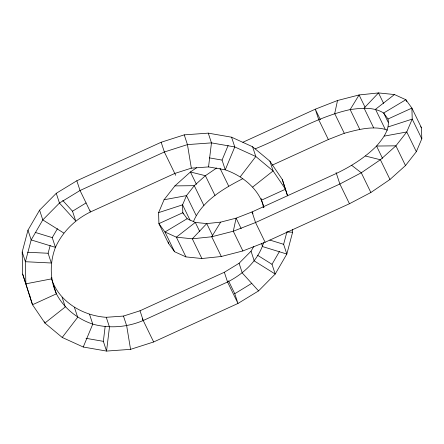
<?xml version="1.0" encoding="UTF-8"?>
<svg xmlns="http://www.w3.org/2000/svg" width="444" height="444" viewBox="0 0 444 444"><rect width="100%" height="100%" fill="white"/><g stroke="black" fill="none" stroke-linecap="round" stroke-linejoin="round"><path stroke-width="0.67" d="M292.552 229.476L292.613 232.24L286.83 254.046L275.213 274.053L258.552 290.909L237.984 303.457L153.652 341.969L130.569 349.356L106.554 351.076L103.352 341.336L105.184 326.229M263.603 242.679C258.23 260.351 243.723 273.837 227.556 282.001L143.223 320.513C127.262 327.272 109.507 328.743 92.757 324.131C77.289 318.909 64.036 308.375 56.399 293.839C49.778 279.098 49.684 262.398 55.45 247.375C62.521 231.746 75.125 219.475 90.459 211.96L174.792 173.449L191.336 168.154L208.547 166.916L211.461 142.879L208.258 133.139L184.243 134.865L161.161 142.252L76.829 180.764L56.255 193.312L39.594 210.162L27.978 230.175L22.2 251.981L22.655 274.092L32.506 304.745L44.911 323.038L62.21 337.451L83.239 347.019L106.554 351.076L109.468 327.039L106.266 317.299C82.745 315.812 58.503 301.57 51.332 278.233M196.609 167.76L190.426 171.978L174.914 185.897L164.058 199.767L158.602 212.637L158.908 223.632L168.492 243.351L174.553 251.72L185.942 256.898L201.892 258.525L221.312 256.493L242.879 250.943L265.124 242.246L349.456 203.735L370.868 192.496L389.976 179.47L405.489 165.551L416.344 151.682L421.8 138.811L421.489 127.817L411.904 108.097L405.849 99.722L394.455 94.55L378.51 92.924L359.085 94.955L337.518 100.505L334.704 113.564L344.289 133.283C358.153 129.581 373.571 125.202 387.606 130.159M22.2 251.981L25.402 261.721L51.31 262.998L48.102 253.258L50.178 245.443M261.499 243.34L262.565 246.587L286.83 254.046L283.627 244.3L286.957 231.746M83.239 347.019L92.757 324.131L89.555 314.391M263.891 207.293C258.996 188.933 242.674 175.857 225.258 169.824L222.056 160.084L228.138 145.466M193.467 221.484C202.12 200.821 223.748 188.506 242.785 178.671M216.8 167.921L205.389 175.702L194.272 185.675L186.491 195.615L182.578 204.839L182.8 212.72L187.14 218.72L195.305 222.427L206.738 223.593L220.657 222.139L236.114 218.159L252.059 211.932L336.391 173.421C351.082 166.395 364.996 157.62 376.545 146.048C382.961 138.534 390.098 129.554 388.012 119.003L383.671 113.009C373.609 106.743 361.349 108.031 350.161 109.585C316.461 116.95 286.907 136.053 255.195 148.823M27.978 230.175L31.18 239.915L55.45 247.375L52.248 237.629L57.448 228.666M106.266 317.299L123.476 316.067L140.021 310.772L224.353 272.261L239.094 263.264L251.038 251.187L253.813 246.409M251.038 251.187L254.24 260.928L275.213 274.053L272.011 264.313L279.531 251.365M220.657 222.139L211.727 236.774L192.308 238.805L176.357 237.174L164.968 232.001L158.908 223.632L182.8 212.72L183.4 213.953M62.21 337.451L77.689 317.277L74.487 307.537M240.326 176.684L255.8 156.504L252.597 146.764L231.574 137.202L208.258 133.139M252.725 187.013L273.104 170.923L269.902 161.183L252.597 146.764M394.455 94.55L375.507 109.296L385.092 129.021M56.255 193.312L59.457 203.052L75.713 220.951L72.511 211.211L86.075 202.936M224.353 272.261L227.556 282.001L237.984 303.457L234.776 293.717L251.826 283.316M187.14 218.72L164.968 232.001L174.553 251.72M242.901 142.247L315.273 109.196L337.518 100.505M272.333 165.096L328.344 139.516L344.289 133.283M388.012 119.003L411.904 108.097L412.215 119.092L421.8 138.811M388.234 126.884L412.215 119.092L406.76 131.962L395.904 145.826L380.391 159.751L361.283 172.777L339.871 184.016L255.539 222.527L233.294 231.219L211.727 236.774L221.312 256.493M158.602 212.637L182.578 204.839L190.065 220.246M384.326 136.108L406.76 131.962L416.344 151.682M164.058 199.767L186.491 195.615L196.076 215.334M174.914 185.897L194.272 185.675L203.857 205.4M287.157 231.968L292.613 232.24M27.656 252.248L48.102 253.258M209.352 157.875L222.056 160.084M208.547 166.916L225.258 169.824L234.776 146.942L231.574 137.202M86.031 338.322L103.352 341.336M365.429 156.027L380.391 159.751L389.976 179.47M269.858 240.071L283.627 244.3M35.193 232.39L52.248 237.629M257.448 255.2L272.011 264.313M63.775 233.028L42.796 219.908L39.594 210.162M351.731 165.362L361.283 172.777L370.868 192.496M258.552 290.909L242.296 273.01L239.094 263.264M62.759 200.472L72.511 211.211M420.684 126.701L421.489 127.817M269.902 161.183L282.301 179.47L287.584 195.749M29.304 295.005L30.081 296.148M406.748 101.576L405.849 99.722L383.671 113.009L388.167 122.25M383.599 103.397L378.51 92.924L364.08 108.131L373.665 127.85M405.489 165.551L395.904 145.826L376.545 146.048L382.534 158.375M365.079 107.276L359.085 94.955L350.161 109.585L359.745 129.309M320.368 119.675L315.273 109.196L318.759 119.797L328.344 139.516M349.456 203.735L339.871 184.016L336.086 172.505M252.958 213.78L252.059 211.932L255.539 222.527L265.124 242.246M219.98 168.215L228.666 186.086M241.203 228.638L236.114 218.159L233.294 231.219L242.879 250.943M214.974 195.421L205.389 175.702L190.426 171.978L196.415 184.304M212.726 235.919L206.738 223.593L192.308 238.805L201.892 258.525M228.521 280.841L234.776 293.717M175.691 175.297L164.363 151.992L161.161 142.252M199.8 231.674L195.305 222.427L176.357 237.174L185.942 256.898M142.324 318.664L153.652 341.969M261.189 198.823L261.616 200.122L285.503 189.211L273.104 170.923L255.8 156.504L234.776 146.942L211.461 142.879L187.446 144.605L164.363 151.992L80.031 190.504L59.457 203.052L42.796 219.908L31.18 239.915L25.402 261.721L25.857 283.833L32.506 304.745L56.399 293.839L53.197 284.093M261.105 198.851L263.819 207.32M184.243 134.865L187.446 144.605L191.336 168.154M140.021 310.772L143.223 320.513M90.032 210.661L90.459 211.96L80.031 190.504L76.829 180.764M123.476 316.067L126.679 325.807L130.569 349.356M62.082 297.203L65.29 306.943L44.911 323.038L44.483 321.739M51.204 277.55L51.632 278.849L25.857 283.833L22.655 274.092M282.301 179.47L287.501 195.81M168.454 241.974L168.492 243.351M263.181 205.372L263.22 207.437"/></g></svg>
